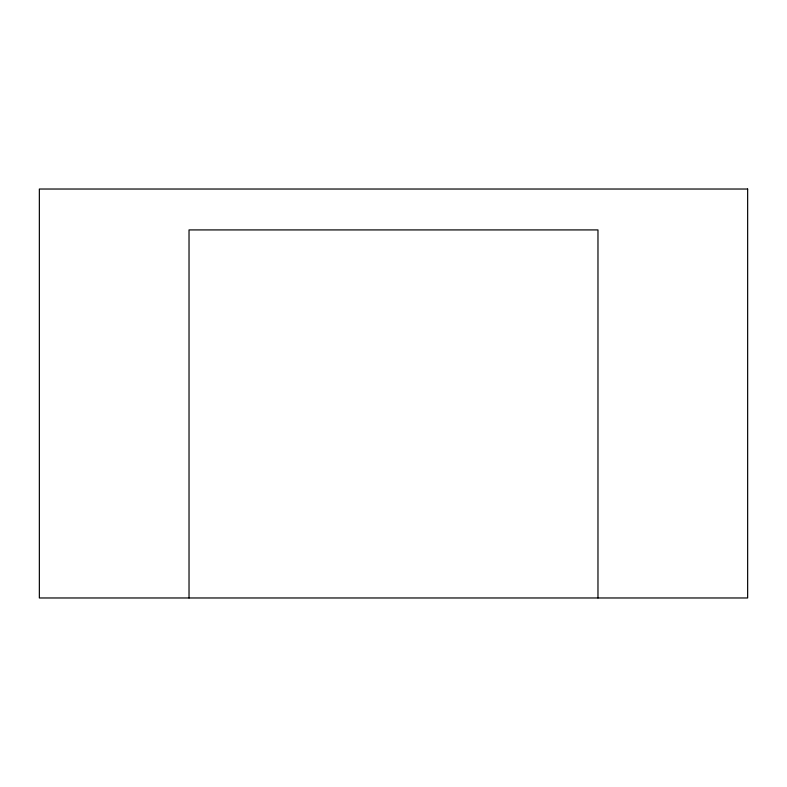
<?xml version="1.0" encoding="UTF-8"?>
<svg xmlns="http://www.w3.org/2000/svg" width="787" height="787" viewBox="0 0 787 787"><rect width="100%" height="100%" fill="white"/><g stroke="black" fill="none" stroke-linecap="round" stroke-linejoin="round"><path stroke-width="1.18" d="M597.972 597.972L597.972 229.922L189.028 229.922L189.028 597.972M747.65 189.028L39.35 189.028L39.35 597.972L747.65 597.972L747.65 189.028"/></g></svg>
